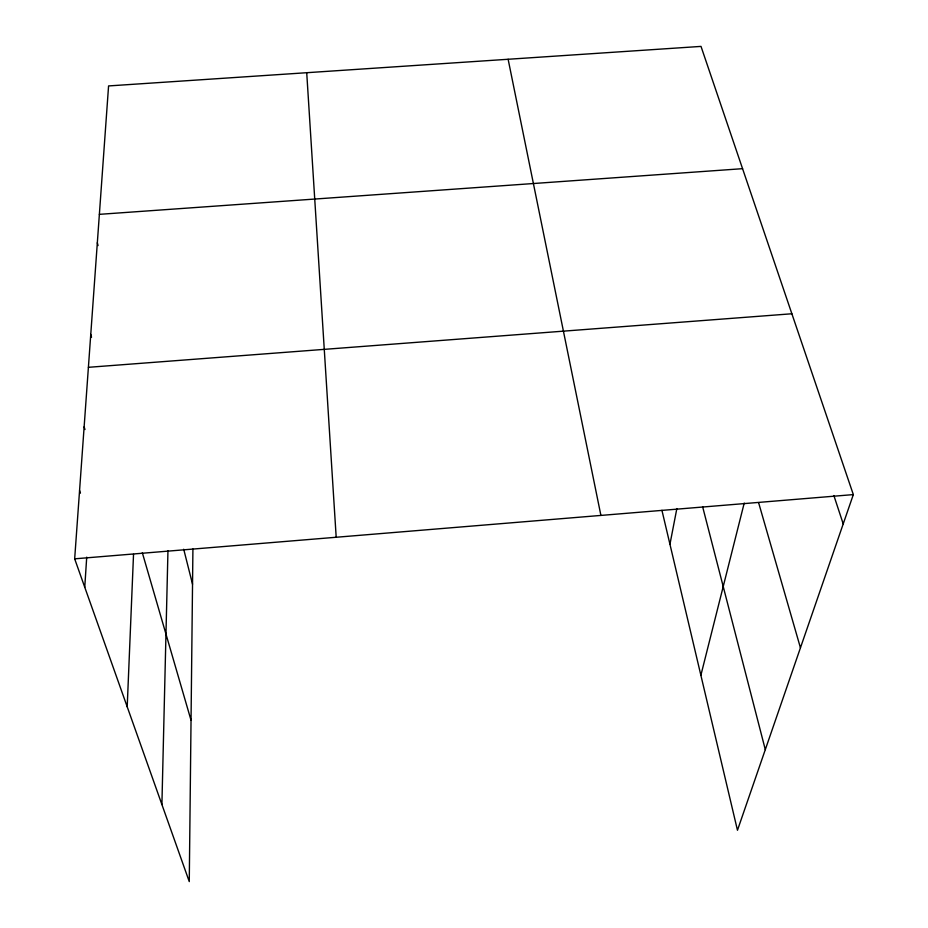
<?xml version="1.0" encoding="UTF-8"?>
<svg xmlns="http://www.w3.org/2000/svg" width="928" height="928" viewBox="0 0 928 928"><rect width="100%" height="100%" fill="white"/><g stroke="black" fill="none" stroke-linecap="round" stroke-linejoin="round"><path stroke-width="1.39" d="M192.92 549.005L189.266 881.6L74.669 558.83L108.576 85.933L701.011 46.4L853.331 494.601L737.47 830.258L661.931 510.319M161.901 804.518L167.956 550.733M127.206 706.788L133.528 554.352M84.75 587.227L86.722 557.148M669.946 544.284L676.848 508.579M700.872 675.294L744.221 503.08M74.669 558.83L853.331 494.601M88.404 367.314L791.874 313.768M99.366 214.345L742.574 168.676M833.866 495.54L843.216 523.914M79.564 490.506L80.446 493.151M84.135 426.822L84.97 429.525M142.32 552.717L191.04 720.279M758.64 502.779L800.446 647.814M90.758 334.428L91.536 337.189M702.6 506.63L765.298 749.627M97.336 242.765L98.055 245.572M183.721 549.237L192.537 584.222M508.126 59.276L600.903 515.423M306.716 72.709L336.191 537.254"/></g></svg>
